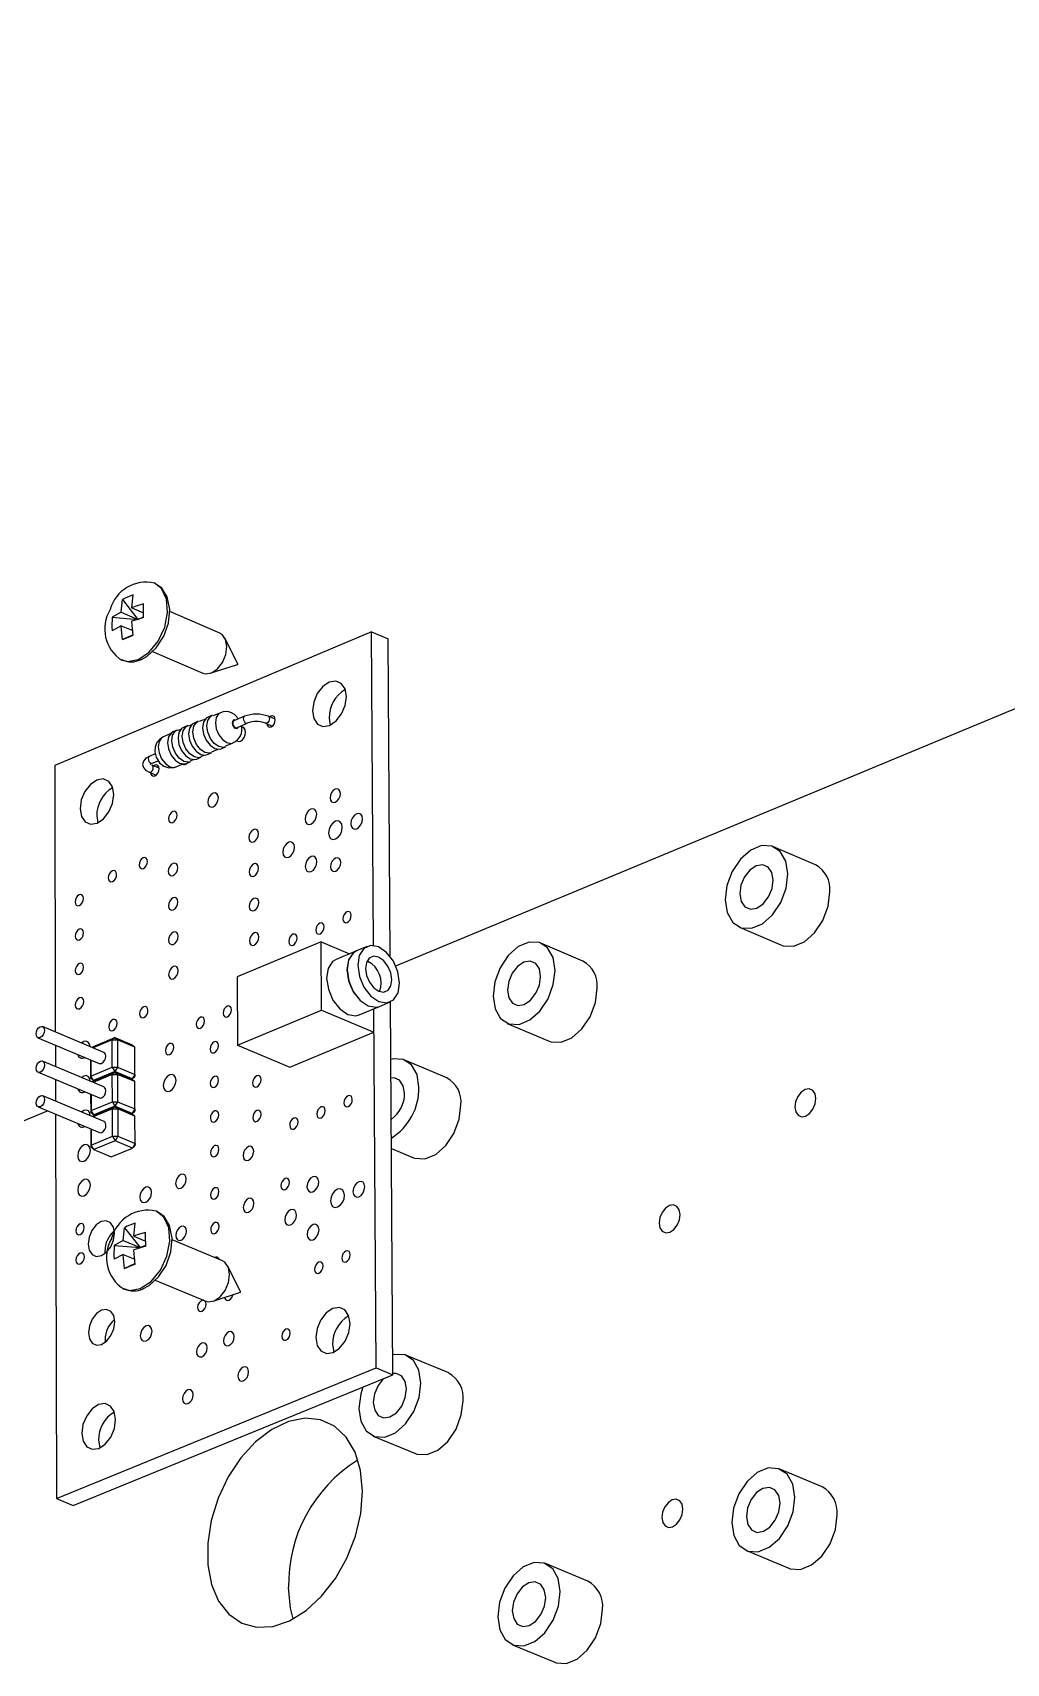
# Model space of a CAD drawing. Extents: x 0 to 155, y 0 to 209.
# Drawn here: x 103.41 to 114.9, y 94.28 to 113.54 of the extents above; entities that cross this region are included whole.
import ezdxf

# ---------------------------------------------------------------- set-up
doc = ezdxf.new("R2010")
doc.units = 0
doc.layers.get('0').update_dxf_attribs({"linetype": 'CONTINUOUS'})

msp = doc.modelspace()

# ---------------------------------------------------------------- linework, layer by layer
at = {"color": 7, "linetype": 'CONTINUOUS'}
for p, q in [((107.694, 102.513), (134.187, 113.535)), ((104.578, 106.744), (104.592, 106.894)), ((104.452, 106.691), (104.467, 106.841)), ((104.467, 106.841), (104.649, 106.606)), ((104.578, 106.744), (104.715, 106.685)), ((105.617, 106.443), (105.024, 106.698)), ((104.452, 106.691), (104.345, 106.632)), ((104.345, 106.632), (104.649, 106.606)), ((104.453, 106.531), (104.345, 106.472)), ((104.452, 106.691), (104.649, 106.606)), ((104.453, 106.531), (104.588, 106.473)), ((104.649, 106.606), (104.716, 106.635)), ((107.407, 106.46), (103.667, 104.88)), ((104.593, 106.422), (104.468, 106.368)), ((105.827, 106.076), (105.678, 106.382)), ((107.43, 102.754), (107.407, 106.46)), ((107.407, 106.46), (107.604, 106.376)), ((107.628, 102.625), (107.604, 106.376)), ((104.821, 106.227), (105.417, 105.972)), ((105.503, 105.97), (105.826, 106.073)), ((105.826, 106.073), (105.826, 106.073)), ((105.237, 105.351), (105.187, 105.33)), ((105.281, 105.36), (105.246, 105.345)), ((105.361, 105.403), (105.312, 105.382)), ((105.446, 105.429), (105.371, 105.398)), ((105.527, 105.473), (105.477, 105.452)), ((105.624, 105.504), (105.536, 105.468)), ((105.906, 105.461), (105.781, 105.409)), ((105.815, 105.327), (105.94, 105.38)), ((106.154, 105.38), (106.236, 105.345)), ((106.27, 105.426), (106.189, 105.461)), ((106.906, 105.441), (106.919, 105.358)), ((105.031, 105.254), (104.95, 105.22)), ((105.112, 105.298), (105.062, 105.277)), ((105.156, 105.307), (105.122, 105.293)), ((104.854, 105.017), (104.784, 104.988)), ((105.343, 104.957), (105.393, 104.978)), ((105.396, 104.988), (105.43, 105.003)), ((105.468, 105.009), (105.518, 105.03)), ((105.521, 105.041), (105.595, 105.072)), ((105.633, 105.079), (105.683, 105.1)), ((105.686, 105.111), (105.773, 105.147)), ((103.667, 104.88), (103.674, 101.733)), ((104.782, 104.802), (104.864, 104.767)), ((104.898, 104.848), (104.816, 104.883)), ((104.818, 104.882), (104.816, 104.883)), ((104.818, 104.907), (104.889, 104.937)), ((105.1, 104.863), (105.181, 104.898)), ((105.219, 104.904), (105.268, 104.925)), ((105.271, 104.936), (105.305, 104.95)), ((104.163, 104.286), (104.175, 104.204)), ((112.649, 103.708), (112.153, 103.921)), ((111.751, 102.972), (112.247, 102.76)), ((106.813, 102.797), (105.82, 102.383)), ((106.818, 101.991), (106.813, 102.797)), ((106.813, 102.797), (107.146, 102.656)), ((107.229, 102.691), (106.989, 102.591)), ((107.356, 102.744), (107.23, 102.691)), ((109.903, 102.57), (109.407, 102.782)), ((105.82, 102.383), (105.823, 101.578)), ((107.501, 102.036), (107.627, 102.088)), ((107.659, 97.683), (107.631, 102.09)), ((105.823, 101.578), (106.818, 101.991)), ((106.818, 101.991), (107.436, 101.73)), ((107.26, 101.935), (107.5, 102.035)), ((107.461, 97.766), (107.435, 102.008)), ((107.436, 101.73), (107.435, 102.008)), ((104.247, 101.492), (103.523, 101.796)), ((106.442, 101.317), (107.436, 101.73)), ((109.009, 101.835), (109.505, 101.625)), ((103.469, 101.666), (104.193, 101.362)), ((103.675, 101.579), (103.675, 101.325)), ((104.11, 101.549), (104.125, 101.563)), ((104.345, 101.64), (104.119, 101.546)), ((104.125, 101.563), (104.376, 101.667)), ((104.376, 101.667), (104.345, 101.64)), ((104.346, 101.318), (104.345, 101.64)), ((104.345, 101.64), (104.407, 101.64)), ((104.376, 101.667), (104.407, 101.64)), ((104.376, 101.667), (104.58, 101.581)), ((104.407, 101.64), (104.408, 101.318)), ((104.611, 101.554), (104.407, 101.64)), ((104.58, 101.581), (104.611, 101.554)), ((104.612, 101.232), (104.611, 101.554)), ((105.823, 101.578), (106.442, 101.317)), ((104.248, 101.084), (103.524, 101.388)), ((104.095, 101.187), (104.094, 101.403)), ((104.095, 101.403), (104.095, 101.213)), ((104.095, 101.213), (104.346, 101.318)), ((104.346, 101.318), (104.377, 101.265)), ((104.346, 101.318), (104.408, 101.318)), ((104.408, 101.318), (104.377, 101.265)), ((104.408, 101.318), (104.612, 101.232)), ((108.296, 101.193), (107.799, 101.402)), ((103.47, 101.258), (104.194, 100.954)), ((103.675, 101.172), (103.676, 100.917)), ((104.126, 101.16), (104.095, 101.213)), ((104.095, 101.187), (104.095, 101.213)), ((104.126, 101.16), (104.095, 101.187)), ((104.111, 101.142), (104.126, 101.155)), ((104.346, 101.233), (104.12, 101.138)), ((104.377, 101.265), (104.126, 101.16)), ((104.126, 101.155), (104.377, 101.26)), ((104.126, 101.16), (104.132, 101.158)), ((104.377, 101.26), (104.346, 101.233)), ((104.347, 100.91), (104.346, 101.233)), ((104.346, 101.233), (104.408, 101.233)), ((104.581, 101.179), (104.377, 101.265)), ((104.377, 101.26), (104.408, 101.233)), ((104.377, 101.26), (104.581, 101.174)), ((104.408, 101.233), (104.409, 100.91)), ((104.612, 101.147), (104.408, 101.233)), ((104.575, 101.176), (104.581, 101.179)), ((104.612, 101.232), (104.581, 101.179)), ((104.581, 101.179), (104.612, 101.206)), ((104.581, 101.174), (104.612, 101.147)), ((104.612, 101.232), (104.612, 101.206)), ((104.613, 100.824), (104.612, 101.147)), ((104.249, 100.676), (103.525, 100.98)), ((104.096, 100.78), (104.095, 100.995)), ((104.096, 100.995), (104.096, 100.806)), ((103.252, 100.665), (103.583, 100.803)), ((103.471, 100.85), (104.195, 100.546)), ((103.676, 100.763), (103.687, 96.224)), ((104.096, 100.806), (104.347, 100.91)), ((104.127, 100.753), (104.096, 100.806)), ((104.096, 100.78), (104.096, 100.806)), ((104.127, 100.753), (104.096, 100.78)), ((104.112, 100.734), (104.127, 100.748)), ((104.347, 100.825), (104.12, 100.731)), ((104.378, 100.857), (104.127, 100.753)), ((104.127, 100.748), (104.378, 100.852)), ((104.127, 100.753), (104.133, 100.75)), ((104.347, 100.91), (104.378, 100.857)), ((104.347, 100.91), (104.409, 100.91)), ((104.378, 100.852), (104.347, 100.825)), ((104.348, 100.502), (104.347, 100.825)), ((104.347, 100.825), (104.41, 100.825)), ((104.409, 100.91), (104.378, 100.857)), ((104.582, 100.771), (104.378, 100.857)), ((104.378, 100.852), (104.41, 100.825)), ((104.378, 100.852), (104.582, 100.766)), ((104.409, 100.91), (104.613, 100.824)), ((104.41, 100.825), (104.411, 100.502)), ((104.614, 100.739), (104.41, 100.825)), ((104.576, 100.769), (104.582, 100.771)), ((104.613, 100.824), (104.582, 100.771)), ((104.582, 100.771), (104.613, 100.798)), ((104.582, 100.766), (104.614, 100.739)), ((104.613, 100.824), (104.613, 100.798)), ((104.615, 100.416), (104.614, 100.739)), ((104.097, 100.372), (104.097, 100.588)), ((104.097, 100.587), (104.097, 100.398)), ((104.097, 100.398), (104.348, 100.502)), ((104.128, 100.345), (104.097, 100.398)), ((104.097, 100.372), (104.097, 100.398)), ((104.128, 100.345), (104.097, 100.372)), ((104.379, 100.449), (104.128, 100.345)), ((104.128, 100.345), (104.333, 100.259)), ((104.333, 100.259), (104.584, 100.363)), ((104.348, 100.502), (104.379, 100.449)), ((104.348, 100.502), (104.411, 100.502)), ((104.411, 100.502), (104.379, 100.449)), ((104.584, 100.363), (104.379, 100.449)), ((104.411, 100.502), (104.615, 100.416)), ((104.615, 100.416), (104.584, 100.363)), ((104.584, 100.363), (104.614, 100.39)), ((104.615, 100.416), (104.614, 100.39)), ((107.642, 100.356), (107.901, 100.247)), ((104.475, 99.269), (104.49, 99.422)), ((104.49, 99.422), (104.674, 99.186)), ((104.602, 99.321), (104.616, 99.474)), ((104.475, 99.269), (104.367, 99.212)), ((104.367, 99.212), (104.674, 99.186)), ((104.475, 99.269), (104.674, 99.186)), ((104.602, 99.321), (104.74, 99.263)), ((104.674, 99.186), (104.741, 99.214)), ((105.646, 99.032), (105.052, 99.28)), ((104.259, 99.146), (104.26, 99.121)), ((104.476, 99.107), (104.368, 99.049)), ((104.476, 99.107), (104.611, 99.05)), ((104.617, 98.998), (104.491, 98.941)), ((104.852, 98.803), (105.45, 98.554)), ((105.86, 98.664), (105.71, 98.969)), ((105.538, 98.554), (105.859, 98.662)), ((105.859, 98.662), (105.859, 98.662)), ((104.262, 98.099), (104.264, 98.074)), ((106.947, 98.043), (106.962, 97.953)), ((108.318, 97.706), (107.82, 97.913)), ((103.687, 96.224), (107.461, 97.766)), ((103.885, 96.142), (107.659, 97.683)), ((107.461, 97.766), (107.659, 97.683)), ((104.184, 96.911), (104.198, 96.823)), ((107.428, 96.961), (107.927, 96.754)), ((112.728, 96.361), (112.229, 96.57)), ((103.687, 96.224), (103.885, 96.142)), ((111.834, 95.609), (112.334, 95.401)), ((109.961, 95.248), (109.462, 95.455)), ((109.071, 94.496), (109.571, 94.289))]:
    msp.add_line(p, q, dxfattribs=at)
for points in [[(104.592, 106.894), (104.5, 106.858), (104.467, 106.841)], [(104.651, 106.131), (104.778, 106.215), (104.888, 106.348), (104.965, 106.513), (105, 106.686), (104.987, 106.846), (104.929, 106.969), (104.839, 107.037)], [(104.685, 106.129), (104.755, 106.167), (104.866, 106.269), (104.955, 106.406), (105.011, 106.563), (105.026, 106.724), (104.996, 106.871), (104.93, 106.975), (104.855, 107.025)], [(104.715, 106.79), (104.616, 106.759), (104.578, 106.744)], [(104.716, 106.629), (104.715, 106.746), (104.715, 106.79)], [(104.345, 106.632), (104.342, 106.517), (104.345, 106.472)], [(104.468, 106.368), (104.455, 106.483), (104.453, 106.531)], [(104.716, 106.629), (104.617, 106.598), (104.578, 106.584)], [(104.594, 106.421), (104.58, 106.536), (104.578, 106.584)], [(104.468, 106.368), (104.557, 106.405), (104.594, 106.421)], [(105.518, 105.976), (105.587, 106.023), (105.646, 106.098), (105.685, 106.19), (105.699, 106.284), (105.684, 106.367), (105.645, 106.426), (105.617, 106.443)], [(104.45, 106.127), (104.525, 106.107), (104.651, 106.131)], [(105.417, 105.972), (105.448, 105.964), (105.518, 105.976)], [(106.709, 105.526), (106.725, 105.434), (106.769, 105.37), (106.834, 105.342), (106.911, 105.354), (106.988, 105.406), (107.052, 105.489), (107.095, 105.59), (107.11, 105.695), (107.094, 105.786), (107.05, 105.85), (106.985, 105.878), (106.908, 105.865), (106.831, 105.814), (106.767, 105.731), (106.724, 105.63), (106.709, 105.526)], [(105.393, 104.978), (105.37, 104.972), (105.316, 104.981), (105.261, 105.018), (105.215, 105.077), (105.184, 105.15), (105.173, 105.225), (105.184, 105.29), (105.214, 105.337), (105.237, 105.351)], [(105.312, 105.382), (105.289, 105.368), (105.259, 105.322), (105.248, 105.256), (105.259, 105.181), (105.29, 105.109), (105.336, 105.049), (105.391, 105.012)], [(105.518, 105.03), (105.495, 105.024), (105.44, 105.033), (105.386, 105.07), (105.34, 105.13), (105.309, 105.202), (105.298, 105.277), (105.309, 105.343), (105.339, 105.389), (105.361, 105.403)], [(105.477, 105.452), (105.454, 105.438), (105.424, 105.392), (105.413, 105.326), (105.424, 105.251), (105.455, 105.178), (105.501, 105.119), (105.556, 105.082)], [(105.683, 105.1), (105.66, 105.094), (105.606, 105.103), (105.551, 105.14), (105.505, 105.2), (105.474, 105.272), (105.463, 105.347), (105.474, 105.413), (105.504, 105.459), (105.527, 105.473)], [(105.837, 105.432), (105.79, 105.483), (105.753, 105.503)], [(105.781, 105.409), (105.777, 105.406), (105.77, 105.396), (105.768, 105.381), (105.77, 105.365), (105.777, 105.349), (105.787, 105.336), (105.799, 105.328), (105.81, 105.326), (105.815, 105.327)], [(106.171, 105.373), (106.175, 105.356), (106.186, 105.34), (106.202, 105.333), (106.221, 105.336), (106.24, 105.349), (106.256, 105.37), (106.267, 105.395), (106.271, 105.421), (106.267, 105.443), (106.256, 105.46), (106.24, 105.467), (106.22, 105.463), (106.206, 105.454)], [(104.95, 105.218), (104.907, 105.193), (104.871, 105.15), (104.852, 105.099), (104.848, 105.042), (104.863, 104.978), (104.903, 104.913), (104.955, 104.872), (105.013, 104.852), (105.072, 104.855), (105.098, 104.866)], [(105.062, 105.277), (105.04, 105.263), (105.009, 105.217), (104.999, 105.151), (105.01, 105.076), (105.041, 105.004), (105.087, 104.944), (105.141, 104.907)], [(105.268, 104.925), (105.245, 104.919), (105.191, 104.928), (105.137, 104.965), (105.091, 105.025), (105.06, 105.097), (105.049, 105.172), (105.059, 105.238), (105.09, 105.284), (105.112, 105.298)], [(105.187, 105.33), (105.164, 105.316), (105.134, 105.269), (105.123, 105.204), (105.134, 105.129), (105.165, 105.056), (105.212, 104.997), (105.266, 104.96)], [(105.824, 105.166), (105.835, 105.163), (105.859, 105.167), (105.883, 105.183), (105.903, 105.209), (105.916, 105.241), (105.921, 105.273), (105.916, 105.302), (105.902, 105.322), (105.882, 105.331), (105.873, 105.331)], [(104.784, 104.988), (104.744, 104.965), (104.714, 104.931), (104.705, 104.893), (104.716, 104.855), (104.74, 104.827), (104.782, 104.802)], [(105.391, 105.012), (105.445, 105.003), (105.468, 105.009)], [(105.556, 105.082), (105.61, 105.073), (105.633, 105.079)], [(104.792, 104.892), (104.792, 104.891), (104.803, 104.9), (104.818, 104.907)], [(104.799, 104.795), (104.803, 104.777), (104.814, 104.761), (104.83, 104.754), (104.849, 104.758), (104.868, 104.77), (104.884, 104.791), (104.894, 104.816), (104.898, 104.842), (104.894, 104.865), (104.883, 104.881), (104.867, 104.888), (104.848, 104.885), (104.833, 104.875)], [(105.141, 104.907), (105.195, 104.898), (105.219, 104.904)], [(105.266, 104.96), (105.32, 104.951), (105.343, 104.957)], [(103.966, 104.369), (103.982, 104.278), (104.025, 104.214), (104.09, 104.186), (104.166, 104.198), (104.242, 104.25), (104.306, 104.332), (104.349, 104.433), (104.364, 104.537), (104.348, 104.628), (104.305, 104.693), (104.24, 104.721), (104.164, 104.708), (104.088, 104.656), (104.024, 104.574), (103.981, 104.473), (103.966, 104.369)], [(106.918, 104.498), (106.923, 104.471), (106.936, 104.451), (106.956, 104.442), (106.979, 104.446), (107.002, 104.462), (107.022, 104.487), (107.035, 104.518), (107.039, 104.549), (107.034, 104.577), (107.021, 104.596), (107.001, 104.605), (106.978, 104.601), (106.955, 104.585), (106.935, 104.56), (106.922, 104.53), (106.918, 104.498)], [(105.474, 104.446), (105.479, 104.417), (105.493, 104.397), (105.513, 104.388), (105.537, 104.392), (105.561, 104.408), (105.581, 104.434), (105.594, 104.466), (105.599, 104.498), (105.594, 104.527), (105.58, 104.547), (105.56, 104.556), (105.536, 104.552), (105.512, 104.536), (105.492, 104.51), (105.479, 104.478), (105.474, 104.446)], [(105.011, 104.251), (105.015, 104.228), (105.026, 104.212), (105.042, 104.205), (105.062, 104.208), (105.081, 104.221), (105.097, 104.242), (105.107, 104.267), (105.111, 104.293), (105.107, 104.316), (105.096, 104.332), (105.08, 104.339), (105.061, 104.336), (105.042, 104.323), (105.026, 104.302), (105.015, 104.277), (105.011, 104.251)], [(106.622, 104.247), (106.627, 104.216), (106.642, 104.193), (106.665, 104.184), (106.691, 104.188), (106.718, 104.206), (106.74, 104.234), (106.755, 104.269), (106.76, 104.305), (106.755, 104.337), (106.739, 104.359), (106.717, 104.369), (106.69, 104.364), (106.664, 104.347), (106.642, 104.318), (106.627, 104.283), (106.622, 104.247)], [(106.899, 104.083), (106.906, 104.045), (106.924, 104.019), (106.95, 104.007), (106.981, 104.013), (107.013, 104.034), (107.039, 104.067), (107.056, 104.109), (107.062, 104.151), (107.056, 104.188), (107.038, 104.215), (107.012, 104.226), (106.98, 104.221), (106.949, 104.2), (106.923, 104.166), (106.905, 104.125), (106.899, 104.083)], [(107.163, 104.193), (107.168, 104.162), (107.184, 104.139), (107.206, 104.129), (107.233, 104.134), (107.259, 104.152), (107.282, 104.18), (107.296, 104.215), (107.301, 104.251), (107.296, 104.283), (107.281, 104.305), (107.258, 104.315), (107.232, 104.31), (107.205, 104.293), (107.183, 104.264), (107.168, 104.229), (107.163, 104.193)], [(105.96, 104.028), (105.964, 104.002), (105.976, 103.984), (105.995, 103.976), (106.016, 103.98), (106.038, 103.994), (106.056, 104.017), (106.068, 104.046), (106.072, 104.075), (106.068, 104.101), (106.055, 104.119), (106.037, 104.127), (106.016, 104.123), (105.994, 104.109), (105.976, 104.086), (105.964, 104.057), (105.96, 104.028)], [(106.36, 103.857), (106.365, 103.825), (106.381, 103.803), (106.403, 103.793), (106.43, 103.797), (106.456, 103.815), (106.478, 103.844), (106.493, 103.879), (106.498, 103.915), (106.493, 103.946), (106.478, 103.968), (106.455, 103.978), (106.429, 103.974), (106.402, 103.956), (106.38, 103.928), (106.365, 103.893), (106.36, 103.857)], [(106.625, 103.687), (106.63, 103.655), (106.645, 103.633), (106.668, 103.623), (106.694, 103.627), (106.721, 103.645), (106.743, 103.674), (106.758, 103.709), (106.763, 103.745), (106.758, 103.776), (106.742, 103.799), (106.72, 103.808), (106.693, 103.804), (106.667, 103.786), (106.645, 103.758), (106.63, 103.723), (106.625, 103.687)], [(112.322, 103.6), (112.297, 103.751), (112.232, 103.865), (112.132, 103.929), (112.011, 103.934), (111.883, 103.881), (111.763, 103.775), (111.666, 103.63), (111.603, 103.463), (111.582, 103.293), (111.606, 103.143), (111.672, 103.028), (111.771, 102.964), (111.892, 102.959), (112.021, 103.012), (112.141, 103.118), (112.238, 103.263), (112.301, 103.431), (112.322, 103.6)], [(104.299, 103.552), (104.303, 103.53), (104.314, 103.513), (104.33, 103.506), (104.349, 103.51), (104.368, 103.522), (104.384, 103.543), (104.395, 103.568), (104.398, 103.594), (104.394, 103.617), (104.384, 103.633), (104.367, 103.64), (104.348, 103.637), (104.329, 103.624), (104.313, 103.603), (104.303, 103.578), (104.299, 103.552)], [(104.663, 103.705), (104.667, 103.682), (104.678, 103.666), (104.694, 103.659), (104.713, 103.662), (104.732, 103.675), (104.748, 103.696), (104.759, 103.721), (104.762, 103.747), (104.758, 103.77), (104.748, 103.786), (104.731, 103.793), (104.712, 103.79), (104.693, 103.777), (104.677, 103.756), (104.667, 103.731), (104.663, 103.705)], [(105.008, 103.629), (105.012, 103.603), (105.025, 103.585), (105.043, 103.577), (105.064, 103.58), (105.086, 103.595), (105.104, 103.618), (105.116, 103.646), (105.12, 103.676), (105.116, 103.701), (105.104, 103.72), (105.085, 103.728), (105.064, 103.724), (105.042, 103.71), (105.024, 103.686), (105.012, 103.658), (105.008, 103.629)], [(105.962, 103.622), (105.966, 103.596), (105.978, 103.578), (105.997, 103.57), (106.018, 103.573), (106.04, 103.588), (106.058, 103.611), (106.07, 103.639), (106.074, 103.669), (106.07, 103.695), (106.057, 103.713), (106.039, 103.721), (106.017, 103.717), (105.996, 103.703), (105.978, 103.679), (105.966, 103.651), (105.962, 103.622)], [(106.923, 103.684), (106.927, 103.657), (106.941, 103.637), (106.96, 103.629), (106.984, 103.632), (107.007, 103.648), (107.026, 103.673), (107.039, 103.704), (107.044, 103.735), (107.039, 103.763), (107.026, 103.782), (107.006, 103.791), (106.983, 103.787), (106.96, 103.771), (106.94, 103.746), (106.927, 103.716), (106.923, 103.684)], [(112.149, 103.529), (112.133, 103.618), (112.089, 103.681), (112.025, 103.709), (111.949, 103.697), (111.874, 103.646), (111.81, 103.566), (111.768, 103.467), (111.754, 103.365), (111.77, 103.275), (111.814, 103.212), (111.879, 103.184), (111.954, 103.197), (112.03, 103.247), (112.093, 103.328), (112.135, 103.427), (112.149, 103.529)], [(103.907, 103.268), (103.911, 103.245), (103.921, 103.229), (103.938, 103.222), (103.957, 103.225), (103.976, 103.238), (103.992, 103.259), (104.002, 103.284), (104.006, 103.31), (104.002, 103.332), (103.991, 103.348), (103.975, 103.356), (103.956, 103.352), (103.937, 103.34), (103.921, 103.319), (103.911, 103.294), (103.907, 103.268)], [(105.01, 103.223), (105.014, 103.197), (105.026, 103.179), (105.044, 103.171), (105.066, 103.174), (105.087, 103.189), (105.105, 103.212), (105.118, 103.24), (105.122, 103.27), (105.117, 103.296), (105.105, 103.314), (105.087, 103.322), (105.065, 103.318), (105.044, 103.304), (105.026, 103.28), (105.014, 103.252), (105.01, 103.223)], [(105.963, 103.215), (105.968, 103.189), (105.98, 103.171), (105.998, 103.163), (106.02, 103.166), (106.042, 103.181), (106.06, 103.204), (106.072, 103.233), (106.076, 103.262), (106.072, 103.288), (106.059, 103.306), (106.041, 103.314), (106.019, 103.311), (105.998, 103.296), (105.98, 103.273), (105.968, 103.244), (105.963, 103.215)], [(112.247, 102.76), (112.268, 102.752), (112.389, 102.746), (112.517, 102.799), (112.637, 102.905), (112.735, 103.05), (112.797, 103.218), (112.818, 103.387)], [(107.067, 103.068), (107.071, 103.045), (107.082, 103.029), (107.099, 103.022), (107.118, 103.025), (107.137, 103.038), (107.153, 103.058), (107.164, 103.084), (107.168, 103.11), (107.164, 103.133), (107.153, 103.149), (107.136, 103.156), (107.117, 103.153), (107.098, 103.14), (107.082, 103.119), (107.071, 103.094), (107.067, 103.068)], [(103.908, 102.863), (103.912, 102.84), (103.923, 102.824), (103.939, 102.817), (103.958, 102.82), (103.977, 102.833), (103.993, 102.853), (104.003, 102.878), (104.007, 102.904), (104.003, 102.927), (103.992, 102.943), (103.976, 102.95), (103.957, 102.947), (103.938, 102.934), (103.922, 102.914), (103.912, 102.889), (103.908, 102.863)], [(105.011, 102.817), (105.015, 102.791), (105.028, 102.773), (105.046, 102.765), (105.067, 102.768), (105.089, 102.783), (105.107, 102.806), (105.119, 102.834), (105.123, 102.864), (105.119, 102.889), (105.107, 102.907), (105.088, 102.915), (105.067, 102.912), (105.045, 102.897), (105.027, 102.874), (105.015, 102.846), (105.011, 102.817)], [(105.965, 102.808), (105.97, 102.782), (105.982, 102.764), (106, 102.756), (106.022, 102.759), (106.043, 102.774), (106.062, 102.797), (106.074, 102.826), (106.078, 102.855), (106.074, 102.881), (106.061, 102.899), (106.043, 102.907), (106.021, 102.904), (106, 102.889), (105.982, 102.866), (105.969, 102.837), (105.965, 102.808)], [(106.43, 102.802), (106.433, 102.779), (106.444, 102.763), (106.461, 102.755), (106.48, 102.759), (106.499, 102.771), (106.515, 102.792), (106.526, 102.817), (106.53, 102.843), (106.526, 102.866), (106.515, 102.883), (106.498, 102.89), (106.479, 102.887), (106.46, 102.874), (106.444, 102.853), (106.433, 102.828), (106.43, 102.802)], [(106.748, 102.935), (106.752, 102.912), (106.763, 102.896), (106.78, 102.889), (106.799, 102.892), (106.818, 102.905), (106.834, 102.925), (106.845, 102.95), (106.848, 102.977), (106.845, 102.999), (106.834, 103.016), (106.817, 103.023), (106.798, 103.02), (106.779, 103.007), (106.763, 102.986), (106.752, 102.961), (106.748, 102.935)], [(107.229, 102.691), (107.188, 102.665), (107.135, 102.583), (107.117, 102.468), (107.136, 102.336), (107.191, 102.209), (107.271, 102.105), (107.366, 102.041), (107.461, 102.025), (107.5, 102.035)], [(107.23, 102.691), (107.189, 102.665), (107.136, 102.584), (107.118, 102.468), (107.138, 102.337), (107.192, 102.21), (107.273, 102.106), (107.367, 102.041), (107.462, 102.025), (107.501, 102.036)], [(107.49, 102.738), (107.395, 102.754), (107.315, 102.718), (107.262, 102.636), (107.244, 102.521), (107.264, 102.389), (107.318, 102.262), (107.399, 102.158), (107.494, 102.093), (107.588, 102.078), (107.668, 102.114), (107.721, 102.196), (107.739, 102.311), (107.719, 102.442), (107.665, 102.569), (107.584, 102.673), (107.49, 102.738)], [(109.574, 102.461), (109.551, 102.611), (109.486, 102.725), (109.388, 102.789), (109.268, 102.795), (109.14, 102.742), (109.021, 102.637), (108.925, 102.492), (108.862, 102.326), (108.842, 102.157), (108.865, 102.006), (108.929, 101.892), (109.028, 101.828), (109.148, 101.822), (109.275, 101.875), (109.394, 101.98), (109.491, 102.125), (109.553, 102.292), (109.574, 102.461)], [(103.909, 102.457), (103.913, 102.434), (103.924, 102.418), (103.94, 102.411), (103.959, 102.414), (103.978, 102.427), (103.994, 102.447), (104.004, 102.473), (104.008, 102.499), (104.004, 102.521), (103.993, 102.538), (103.977, 102.545), (103.958, 102.542), (103.939, 102.529), (103.923, 102.508), (103.913, 102.483), (103.909, 102.457)], [(105.012, 102.41), (105.017, 102.384), (105.029, 102.366), (105.047, 102.358), (105.069, 102.361), (105.09, 102.376), (105.109, 102.399), (105.121, 102.428), (105.125, 102.457), (105.12, 102.483), (105.108, 102.501), (105.09, 102.509), (105.068, 102.505), (105.047, 102.491), (105.029, 102.468), (105.017, 102.439), (105.012, 102.41)], [(106.989, 102.591), (106.948, 102.565), (106.895, 102.483), (106.877, 102.368), (106.897, 102.237), (106.951, 102.109), (107.032, 102.006), (107.127, 101.941)], [(107.49, 102.617), (107.431, 102.627), (107.381, 102.605), (107.348, 102.554), (107.337, 102.481), (107.349, 102.399), (107.383, 102.32), (107.434, 102.255), (107.493, 102.214), (107.552, 102.205), (107.602, 102.227), (107.635, 102.278), (107.646, 102.35), (107.634, 102.432), (107.6, 102.512), (107.55, 102.577), (107.49, 102.617)], [(109.403, 102.39), (109.388, 102.479), (109.345, 102.542), (109.281, 102.57), (109.206, 102.558), (109.131, 102.508), (109.068, 102.428), (109.026, 102.329), (109.012, 102.228), (109.028, 102.138), (109.071, 102.075), (109.135, 102.047), (109.21, 102.059), (109.284, 102.109), (109.347, 102.19), (109.389, 102.288), (109.403, 102.39)], [(103.91, 102.051), (103.914, 102.028), (103.925, 102.012), (103.941, 102.005), (103.96, 102.008), (103.979, 102.021), (103.995, 102.041), (104.005, 102.067), (104.009, 102.093), (104.005, 102.115), (103.995, 102.132), (103.978, 102.139), (103.959, 102.136), (103.94, 102.123), (103.924, 102.102), (103.914, 102.077), (103.91, 102.051)], [(109.505, 101.625), (109.524, 101.618), (109.644, 101.612), (109.771, 101.664), (109.891, 101.769), (109.987, 101.914), (110.05, 102.081), (110.07, 102.249)], [(104.304, 101.794), (104.308, 101.771), (104.319, 101.755), (104.335, 101.748), (104.354, 101.751), (104.373, 101.764), (104.389, 101.784), (104.4, 101.81), (104.404, 101.836), (104.4, 101.859), (104.389, 101.875), (104.373, 101.882), (104.354, 101.879), (104.335, 101.866), (104.319, 101.845), (104.308, 101.82), (104.304, 101.794)], [(104.669, 101.946), (104.673, 101.923), (104.683, 101.907), (104.7, 101.9), (104.719, 101.903), (104.738, 101.916), (104.754, 101.937), (104.765, 101.962), (104.768, 101.988), (104.764, 102.011), (104.753, 102.027), (104.737, 102.034), (104.718, 102.031), (104.699, 102.018), (104.683, 101.998), (104.672, 101.972), (104.669, 101.946)], [(105.337, 101.822), (105.341, 101.799), (105.352, 101.783), (105.368, 101.776), (105.387, 101.779), (105.406, 101.792), (105.422, 101.812), (105.433, 101.837), (105.437, 101.864), (105.433, 101.886), (105.422, 101.903), (105.406, 101.91), (105.387, 101.907), (105.368, 101.894), (105.352, 101.873), (105.341, 101.848), (105.337, 101.822)], [(105.655, 101.954), (105.659, 101.931), (105.67, 101.915), (105.686, 101.908), (105.705, 101.911), (105.724, 101.924), (105.74, 101.945), (105.751, 101.97), (105.755, 101.996), (105.751, 102.019), (105.74, 102.035), (105.724, 102.042), (105.705, 102.039), (105.686, 102.026), (105.669, 102.006), (105.659, 101.98), (105.655, 101.954)], [(107.127, 101.941), (107.221, 101.925), (107.26, 101.935)], [(103.496, 101.667), (103.477, 101.664), (103.461, 101.671), (103.45, 101.687), (103.446, 101.71), (103.45, 101.736), (103.461, 101.762), (103.477, 101.782), (103.496, 101.795), (103.515, 101.798), (103.531, 101.791), (103.542, 101.775), (103.546, 101.752), (103.542, 101.726), (103.531, 101.7), (103.515, 101.68), (103.496, 101.667)], [(104.084, 101.56), (104.079, 101.59), (104.062, 101.614), (104.038, 101.625), (104.009, 101.62), (103.983, 101.603)], [(104.973, 101.511), (104.977, 101.488), (104.988, 101.472), (105.004, 101.465), (105.023, 101.468), (105.042, 101.481), (105.058, 101.501), (105.069, 101.527), (105.073, 101.553), (105.069, 101.576), (105.058, 101.592), (105.042, 101.599), (105.022, 101.596), (105.003, 101.583), (104.987, 101.562), (104.977, 101.537), (104.973, 101.511)], [(105.5, 101.531), (105.504, 101.508), (105.515, 101.492), (105.531, 101.485), (105.551, 101.488), (105.57, 101.501), (105.586, 101.522), (105.596, 101.547), (105.6, 101.573), (105.596, 101.596), (105.585, 101.612), (105.569, 101.619), (105.55, 101.616), (105.531, 101.603), (105.515, 101.583), (105.504, 101.557), (105.5, 101.531)], [(103.497, 101.259), (103.478, 101.256), (103.462, 101.263), (103.451, 101.279), (103.447, 101.302), (103.451, 101.329), (103.461, 101.354), (103.478, 101.375), (103.497, 101.387), (103.516, 101.391), (103.532, 101.383), (103.543, 101.367), (103.547, 101.344), (103.543, 101.318), (103.532, 101.292), (103.516, 101.272), (103.497, 101.259)], [(104.193, 101.362), (104.201, 101.359), (104.22, 101.362)], [(104.22, 101.362), (104.239, 101.375), (104.255, 101.396), (104.266, 101.421), (104.27, 101.447), (104.266, 101.47), (104.255, 101.487), (104.247, 101.492)], [(107.967, 101.081), (107.944, 101.231), (107.879, 101.345), (107.782, 101.409), (107.662, 101.415), (107.636, 101.409)], [(104.085, 101.153), (104.08, 101.183), (104.063, 101.207), (104.039, 101.218), (104.011, 101.213), (103.983, 101.195)], [(104.949, 101.1), (104.955, 101.065), (104.971, 101.041), (104.996, 101.03), (105.025, 101.035), (105.053, 101.054), (105.077, 101.085), (105.094, 101.123), (105.099, 101.162), (105.093, 101.196), (105.077, 101.221), (105.053, 101.232), (105.024, 101.227), (104.995, 101.208), (104.971, 101.177), (104.955, 101.139), (104.949, 101.1)], [(105.502, 101.123), (105.506, 101.1), (105.517, 101.084), (105.533, 101.077), (105.552, 101.08), (105.571, 101.093), (105.587, 101.113), (105.598, 101.139), (105.602, 101.165), (105.598, 101.188), (105.587, 101.204), (105.571, 101.211), (105.552, 101.208), (105.533, 101.195), (105.516, 101.175), (105.506, 101.149), (105.502, 101.123)], [(106.002, 101.13), (106.006, 101.107), (106.017, 101.091), (106.034, 101.083), (106.053, 101.086), (106.072, 101.099), (106.088, 101.12), (106.099, 101.145), (106.103, 101.171), (106.099, 101.194), (106.088, 101.211), (106.071, 101.218), (106.052, 101.215), (106.033, 101.202), (106.017, 101.181), (106.006, 101.156), (106.002, 101.13)], [(107.797, 101.01), (107.781, 101.099), (107.738, 101.163), (107.675, 101.191), (107.637, 101.189)], [(103.498, 100.851), (103.479, 100.848), (103.462, 100.855), (103.452, 100.871), (103.448, 100.894), (103.451, 100.92), (103.462, 100.946), (103.478, 100.966), (103.498, 100.979), (103.517, 100.982), (103.533, 100.975), (103.544, 100.959), (103.548, 100.936), (103.544, 100.91), (103.533, 100.884), (103.517, 100.864), (103.498, 100.851)], [(104.194, 100.954), (104.202, 100.952), (104.221, 100.955)], [(104.221, 100.955), (104.24, 100.968), (104.257, 100.988), (104.267, 101.014), (104.271, 101.04), (104.267, 101.063), (104.256, 101.079), (104.248, 101.084)], [(107.08, 100.895), (107.084, 100.872), (107.095, 100.856), (107.111, 100.849), (107.131, 100.852), (107.15, 100.865), (107.166, 100.885), (107.177, 100.911), (107.18, 100.937), (107.176, 100.96), (107.165, 100.976), (107.149, 100.983), (107.13, 100.98), (107.111, 100.967), (107.094, 100.947), (107.084, 100.921), (107.08, 100.895)], [(112.653, 100.947), (112.643, 101.004), (112.616, 101.044), (112.575, 101.061), (112.527, 101.054), (112.48, 101.022), (112.44, 100.972), (112.414, 100.909), (112.405, 100.845), (112.415, 100.789), (112.443, 100.749), (112.483, 100.731), (112.531, 100.739), (112.578, 100.77), (112.618, 100.821), (112.645, 100.883), (112.653, 100.947)], [(104.087, 100.745), (104.081, 100.776), (104.065, 100.8), (104.04, 100.811), (104.012, 100.806), (103.984, 100.788)], [(105.504, 100.715), (105.508, 100.692), (105.519, 100.676), (105.535, 100.669), (105.554, 100.672), (105.573, 100.684), (105.589, 100.705), (105.6, 100.73), (105.604, 100.756), (105.6, 100.779), (105.589, 100.796), (105.573, 100.803), (105.553, 100.8), (105.534, 100.787), (105.518, 100.766), (105.507, 100.741), (105.504, 100.715)], [(106.004, 100.721), (106.008, 100.698), (106.019, 100.682), (106.036, 100.674), (106.055, 100.678), (106.074, 100.69), (106.09, 100.711), (106.101, 100.736), (106.105, 100.762), (106.101, 100.785), (106.09, 100.802), (106.073, 100.809), (106.054, 100.806), (106.035, 100.793), (106.019, 100.772), (106.008, 100.747), (106.004, 100.721)], [(106.76, 100.763), (106.764, 100.74), (106.775, 100.723), (106.791, 100.716), (106.811, 100.719), (106.83, 100.732), (106.846, 100.753), (106.857, 100.778), (106.861, 100.804), (106.857, 100.827), (106.846, 100.844), (106.829, 100.851), (106.81, 100.848), (106.791, 100.835), (106.775, 100.814), (106.764, 100.789), (106.76, 100.763)], [(107.901, 100.247), (107.919, 100.241), (108.038, 100.235), (108.165, 100.287), (108.284, 100.391), (108.38, 100.536), (108.442, 100.702), (108.463, 100.871)], [(104.195, 100.546), (104.203, 100.544), (104.223, 100.547)], [(104.223, 100.547), (104.242, 100.56), (104.258, 100.581), (104.269, 100.606), (104.272, 100.632), (104.268, 100.655), (104.258, 100.671), (104.249, 100.676)], [(106.441, 100.631), (106.445, 100.608), (106.456, 100.591), (106.472, 100.584), (106.491, 100.587), (106.51, 100.6), (106.526, 100.621), (106.537, 100.646), (106.541, 100.672), (106.537, 100.695), (106.526, 100.711), (106.51, 100.719), (106.49, 100.716), (106.471, 100.703), (106.455, 100.682), (106.444, 100.657), (106.441, 100.631)], [(103.938, 100.272), (103.944, 100.237), (103.96, 100.213), (103.985, 100.202), (104.013, 100.206), (104.042, 100.226), (104.066, 100.257), (104.082, 100.294), (104.088, 100.334), (104.082, 100.368), (104.066, 100.393), (104.041, 100.403), (104.013, 100.399), (103.984, 100.38), (103.96, 100.349), (103.944, 100.311), (103.938, 100.272)], [(105.505, 100.306), (105.509, 100.283), (105.52, 100.267), (105.537, 100.26), (105.556, 100.263), (105.575, 100.276), (105.591, 100.296), (105.602, 100.322), (105.605, 100.348), (105.601, 100.371), (105.591, 100.387), (105.574, 100.394), (105.555, 100.391), (105.536, 100.378), (105.52, 100.358), (105.509, 100.332), (105.505, 100.306)], [(105.89, 100.273), (105.895, 100.244), (105.909, 100.223), (105.929, 100.214), (105.953, 100.218), (105.977, 100.234), (105.998, 100.26), (106.011, 100.292), (106.016, 100.325), (106.011, 100.354), (105.997, 100.374), (105.977, 100.383), (105.953, 100.379), (105.929, 100.363), (105.908, 100.337), (105.895, 100.306), (105.89, 100.273)], [(103.939, 99.864), (103.945, 99.829), (103.961, 99.805), (103.986, 99.794), (104.014, 99.798), (104.043, 99.818), (104.067, 99.849), (104.083, 99.887), (104.089, 99.926), (104.083, 99.96), (104.067, 99.985), (104.042, 99.996), (104.014, 99.991), (103.985, 99.972), (103.961, 99.941), (103.945, 99.903), (103.939, 99.864)], [(105.094, 99.944), (105.099, 99.915), (105.113, 99.894), (105.133, 99.885), (105.157, 99.889), (105.181, 99.905), (105.201, 99.931), (105.215, 99.963), (105.219, 99.995), (105.215, 100.024), (105.201, 100.045), (105.18, 100.054), (105.156, 100.05), (105.133, 100.034), (105.112, 100.008), (105.099, 99.976), (105.094, 99.944)], [(106.338, 99.917), (106.342, 99.894), (106.353, 99.878), (106.369, 99.87), (106.388, 99.873), (106.408, 99.886), (106.424, 99.907), (106.435, 99.932), (106.438, 99.958), (106.434, 99.981), (106.423, 99.998), (106.407, 100.005), (106.388, 100.002), (106.369, 99.989), (106.352, 99.969), (106.342, 99.943), (106.338, 99.917)], [(106.645, 99.906), (106.65, 99.875), (106.666, 99.852), (106.688, 99.842), (106.715, 99.846), (106.741, 99.864), (106.764, 99.892), (106.779, 99.927), (106.784, 99.964), (106.778, 99.996), (106.763, 100.018), (106.74, 100.028), (106.714, 100.024), (106.687, 100.006), (106.665, 99.978), (106.65, 99.943), (106.645, 99.906)], [(107.188, 99.847), (107.194, 99.815), (107.209, 99.793), (107.232, 99.782), (107.259, 99.787), (107.285, 99.804), (107.308, 99.833), (107.322, 99.868), (107.328, 99.904), (107.322, 99.936), (107.307, 99.959), (107.284, 99.969), (107.257, 99.965), (107.231, 99.947), (107.208, 99.919), (107.194, 99.883), (107.188, 99.847)], [(104.672, 99.782), (104.677, 99.75), (104.692, 99.728), (104.715, 99.718), (104.741, 99.722), (104.768, 99.74), (104.79, 99.768), (104.805, 99.803), (104.81, 99.839), (104.805, 99.871), (104.79, 99.893), (104.767, 99.903), (104.741, 99.899), (104.714, 99.882), (104.692, 99.853), (104.677, 99.818), (104.672, 99.782)], [(105.506, 99.807), (105.51, 99.783), (105.521, 99.767), (105.537, 99.76), (105.556, 99.763), (105.575, 99.776), (105.591, 99.796), (105.602, 99.822), (105.606, 99.848), (105.602, 99.871), (105.591, 99.887), (105.575, 99.894), (105.556, 99.891), (105.537, 99.879), (105.52, 99.858), (105.51, 99.833), (105.506, 99.807)], [(105.893, 99.659), (105.898, 99.63), (105.912, 99.609), (105.932, 99.6), (105.956, 99.604), (105.98, 99.62), (106.001, 99.646), (106.014, 99.678), (106.019, 99.711), (106.014, 99.739), (106, 99.76), (105.98, 99.769), (105.955, 99.765), (105.931, 99.749), (105.911, 99.723), (105.898, 99.691), (105.893, 99.659)], [(106.924, 99.738), (106.93, 99.7), (106.948, 99.674), (106.975, 99.662), (107.006, 99.667), (107.037, 99.688), (107.064, 99.721), (107.082, 99.763), (107.088, 99.806), (107.081, 99.843), (107.063, 99.87), (107.036, 99.882), (107.005, 99.877), (106.974, 99.856), (106.947, 99.822), (106.93, 99.781), (106.924, 99.738)], [(104.676, 98.702), (104.804, 98.785), (104.914, 98.919), (104.992, 99.085), (105.027, 99.261), (105.014, 99.422), (104.956, 99.548), (104.859, 99.621), (104.859, 99.621)], [(104.709, 98.701), (104.78, 98.738), (104.892, 98.84), (104.982, 98.977), (105.038, 99.136), (105.053, 99.298), (105.023, 99.448), (104.958, 99.554), (104.88, 99.608)], [(106.382, 99.515), (106.387, 99.483), (106.403, 99.46), (106.425, 99.45), (106.452, 99.454), (106.478, 99.472), (106.501, 99.501), (106.516, 99.536), (106.521, 99.572), (106.515, 99.604), (106.5, 99.627), (106.477, 99.637), (106.451, 99.632), (106.424, 99.615), (106.402, 99.586), (106.387, 99.551), (106.382, 99.515)], [(111.049, 99.578), (111.039, 99.634), (111.012, 99.674), (110.972, 99.692), (110.924, 99.685), (110.877, 99.653), (110.837, 99.603), (110.811, 99.541), (110.802, 99.477), (110.812, 99.42), (110.839, 99.38), (110.88, 99.362), (110.927, 99.37), (110.975, 99.401), (111.014, 99.452), (111.041, 99.514), (111.049, 99.578)], [(103.917, 99.385), (103.921, 99.362), (103.931, 99.345), (103.948, 99.338), (103.967, 99.341), (103.986, 99.354), (104.002, 99.374), (104.012, 99.4), (104.016, 99.426), (104.012, 99.449), (104.002, 99.465), (103.985, 99.472), (103.966, 99.469), (103.947, 99.457), (103.931, 99.436), (103.92, 99.411), (103.917, 99.385)], [(104.061, 99.228), (104.073, 99.156), (104.107, 99.105), (104.158, 99.082), (104.218, 99.092), (104.277, 99.132), (104.328, 99.196), (104.362, 99.276), (104.373, 99.357), (104.361, 99.429), (104.327, 99.481), (104.276, 99.503), (104.217, 99.494), (104.157, 99.454), (104.106, 99.389), (104.073, 99.31), (104.061, 99.228)], [(104.616, 99.474), (104.523, 99.438), (104.49, 99.422)], [(105.096, 99.33), (105.101, 99.301), (105.115, 99.28), (105.135, 99.271), (105.159, 99.275), (105.183, 99.291), (105.204, 99.317), (105.217, 99.349), (105.222, 99.382), (105.217, 99.411), (105.203, 99.431), (105.183, 99.44), (105.159, 99.436), (105.135, 99.42), (105.115, 99.395), (105.101, 99.363), (105.096, 99.33)], [(105.508, 99.397), (105.512, 99.374), (105.522, 99.358), (105.539, 99.35), (105.558, 99.353), (105.577, 99.366), (105.593, 99.387), (105.604, 99.412), (105.608, 99.438), (105.604, 99.461), (105.593, 99.478), (105.577, 99.485), (105.557, 99.482), (105.538, 99.469), (105.522, 99.449), (105.511, 99.423), (105.508, 99.397)], [(106.648, 99.341), (106.653, 99.309), (106.669, 99.286), (106.691, 99.276), (106.718, 99.28), (106.744, 99.298), (106.767, 99.327), (106.782, 99.362), (106.787, 99.398), (106.781, 99.43), (106.766, 99.453), (106.743, 99.463), (106.717, 99.459), (106.69, 99.441), (106.668, 99.412), (106.653, 99.377), (106.648, 99.341)], [(104.367, 99.212), (104.365, 99.095), (104.368, 99.049)], [(104.74, 99.366), (104.641, 99.336), (104.602, 99.321)], [(104.741, 99.203), (104.641, 99.173), (104.602, 99.159)], [(104.741, 99.203), (104.74, 99.322), (104.74, 99.366)], [(103.918, 99.037), (103.921, 99.014), (103.932, 98.998), (103.948, 98.991), (103.968, 98.994), (103.987, 99.007), (104.003, 99.027), (104.013, 99.052), (104.017, 99.079), (104.013, 99.101), (104.002, 99.118), (103.986, 99.125), (103.967, 99.122), (103.948, 99.109), (103.932, 99.089), (103.921, 99.064), (103.918, 99.037)], [(104.491, 98.941), (104.478, 99.058), (104.476, 99.107)], [(104.491, 98.941), (104.581, 98.978), (104.618, 98.993)], [(104.618, 98.993), (104.604, 99.11), (104.602, 99.159)], [(105.549, 98.558), (105.619, 98.604), (105.678, 98.68), (105.718, 98.773), (105.731, 98.868), (105.717, 98.953), (105.677, 99.013), (105.646, 99.032)], [(106.735, 98.929), (106.739, 98.906), (106.75, 98.889), (106.766, 98.882), (106.785, 98.885), (106.805, 98.898), (106.821, 98.919), (106.832, 98.944), (106.835, 98.97), (106.831, 98.994), (106.82, 99.01), (106.804, 99.017), (106.785, 99.014), (106.765, 99.001), (106.749, 98.981), (106.738, 98.955), (106.735, 98.929)], [(107.055, 99.061), (107.059, 99.038), (107.07, 99.021), (107.087, 99.014), (107.106, 99.017), (107.125, 99.03), (107.141, 99.05), (107.152, 99.076), (107.156, 99.102), (107.152, 99.125), (107.141, 99.142), (107.124, 99.149), (107.105, 99.146), (107.086, 99.133), (107.07, 99.112), (107.059, 99.087), (107.055, 99.061)], [(104.476, 98.699), (104.548, 98.68), (104.676, 98.702)], [(105.673, 98.599), (105.676, 98.587), (105.687, 98.57), (105.703, 98.563), (105.723, 98.566), (105.742, 98.579), (105.758, 98.599), (105.769, 98.625), (105.771, 98.632)], [(104.064, 98.182), (104.076, 98.11), (104.11, 98.058), (104.161, 98.035), (104.221, 98.044), (104.281, 98.084), (104.331, 98.149), (104.365, 98.228), (104.376, 98.31), (104.364, 98.383), (104.33, 98.434), (104.279, 98.457), (104.22, 98.447), (104.16, 98.408), (104.109, 98.343), (104.076, 98.264), (104.064, 98.182)], [(105.353, 98.479), (105.357, 98.455), (105.368, 98.439), (105.384, 98.432), (105.404, 98.435), (105.423, 98.447), (105.439, 98.468), (105.45, 98.493), (105.453, 98.52), (105.45, 98.543), (105.439, 98.559)], [(105.45, 98.554), (105.479, 98.547), (105.549, 98.558)], [(106.749, 98.125), (106.765, 98.032), (106.809, 97.966), (106.875, 97.937), (106.953, 97.948), (107.03, 98), (107.095, 98.083), (107.138, 98.185), (107.153, 98.291), (107.137, 98.384), (107.093, 98.45), (107.027, 98.479), (106.95, 98.467), (106.872, 98.416), (106.807, 98.333), (106.764, 98.231), (106.749, 98.125)], [(104.677, 98.144), (104.683, 98.113), (104.698, 98.09), (104.72, 98.08), (104.747, 98.084), (104.773, 98.101), (104.796, 98.13), (104.81, 98.165), (104.816, 98.201), (104.81, 98.233), (104.795, 98.256), (104.773, 98.266), (104.746, 98.262), (104.72, 98.244), (104.697, 98.216), (104.683, 98.181), (104.677, 98.144)], [(106.347, 98.139), (106.351, 98.115), (106.362, 98.099), (106.378, 98.092), (106.397, 98.095), (106.417, 98.107), (106.433, 98.128), (106.444, 98.153), (106.447, 98.18), (106.443, 98.203), (106.432, 98.219), (106.416, 98.227), (106.397, 98.224), (106.378, 98.211), (106.361, 98.19), (106.351, 98.165), (106.347, 98.139)], [(105.341, 97.953), (105.346, 97.924), (105.36, 97.904), (105.38, 97.895), (105.404, 97.898), (105.428, 97.914), (105.449, 97.94), (105.462, 97.972), (105.467, 98.005), (105.462, 98.034), (105.448, 98.055), (105.428, 98.064), (105.404, 98.06), (105.38, 98.044), (105.359, 98.018), (105.346, 97.986), (105.341, 97.953)], [(105.66, 98.084), (105.665, 98.055), (105.679, 98.035), (105.699, 98.025), (105.723, 98.029), (105.747, 98.045), (105.768, 98.071), (105.781, 98.103), (105.786, 98.136), (105.781, 98.165), (105.767, 98.186), (105.747, 98.195), (105.723, 98.191), (105.699, 98.175), (105.678, 98.149), (105.665, 98.117), (105.66, 98.084)], [(107.99, 97.587), (107.967, 97.739), (107.902, 97.854), (107.804, 97.919), (107.684, 97.926), (107.658, 97.92)], [(105.83, 97.667), (105.835, 97.638), (105.848, 97.618), (105.869, 97.608), (105.893, 97.612), (105.917, 97.628), (105.937, 97.654), (105.951, 97.686), (105.956, 97.719), (105.951, 97.748), (105.937, 97.769), (105.916, 97.778), (105.892, 97.774), (105.868, 97.758), (105.848, 97.732), (105.834, 97.7), (105.83, 97.667)], [(107.819, 97.517), (107.804, 97.607), (107.761, 97.671), (107.697, 97.7), (107.659, 97.699)], [(105.176, 97.4), (105.181, 97.371), (105.195, 97.35), (105.215, 97.341), (105.239, 97.344), (105.263, 97.36), (105.284, 97.386), (105.297, 97.418), (105.302, 97.451), (105.297, 97.48), (105.283, 97.501), (105.263, 97.51), (105.239, 97.506), (105.215, 97.49), (105.194, 97.465), (105.181, 97.433), (105.176, 97.4)], [(107.303, 97.538), (107.279, 97.458), (107.258, 97.288), (107.281, 97.137), (107.345, 97.021), (107.443, 96.956), (107.563, 96.949), (107.69, 97), (107.809, 97.105), (107.906, 97.25), (107.969, 97.417), (107.99, 97.587), (107.99, 97.587)], [(107.545, 97.636), (107.484, 97.559), (107.443, 97.46), (107.428, 97.358), (107.444, 97.268), (107.487, 97.204), (107.55, 97.175), (107.625, 97.187), (107.7, 97.236), (107.763, 97.316), (107.805, 97.415), (107.819, 97.517), (107.819, 97.517)], [(103.985, 96.993), (104.001, 96.9), (104.045, 96.834), (104.11, 96.805), (104.186, 96.816), (104.263, 96.867), (104.328, 96.95), (104.371, 97.052), (104.386, 97.157), (104.37, 97.25), (104.327, 97.316), (104.262, 97.345), (104.185, 97.334), (104.108, 97.283), (104.044, 97.2), (104, 97.098), (103.985, 96.993)], [(107.927, 96.754), (107.942, 96.749), (108.062, 96.742), (108.189, 96.793), (108.308, 96.898), (108.405, 97.042), (108.467, 97.21), (108.488, 97.379)], [(107.299, 96.311), (107.276, 96.556), (107.212, 96.772), (107.108, 96.948), (106.971, 97.078), (106.806, 97.154), (106.622, 97.173), (106.426, 97.135), (106.229, 97.04), (106.039, 96.894), (105.865, 96.704), (105.715, 96.478), (105.597, 96.227), (105.515, 95.962), (105.473, 95.696), (105.474, 95.441), (105.518, 95.21), (105.602, 95.012), (105.722, 94.857), (105.874, 94.753), (106.049, 94.704), (106.24, 94.713), (106.438, 94.779), (106.634, 94.9), (106.817, 95.069), (106.981, 95.279), (107.116, 95.52), (107.217, 95.78), (107.279, 96.048), (107.299, 96.311)], [(112.404, 96.24), (112.379, 96.393), (112.313, 96.51), (112.213, 96.576), (112.091, 96.584), (111.961, 96.531), (111.84, 96.426), (111.743, 96.28), (111.679, 96.111), (111.659, 95.94), (111.683, 95.786), (111.749, 95.669), (111.849, 95.603), (111.971, 95.595), (112.101, 95.647), (112.222, 95.753), (112.32, 95.899), (112.383, 96.068), (112.404, 96.24)], [(112.23, 96.17), (112.214, 96.261), (112.17, 96.326), (112.104, 96.355), (112.028, 96.343), (111.952, 96.293), (111.888, 96.212), (111.846, 96.113), (111.832, 96.009), (111.848, 95.918), (111.892, 95.853), (111.957, 95.824), (112.034, 95.836), (112.11, 95.886), (112.174, 95.967), (112.216, 96.066), (112.23, 96.17)], [(110.835, 95.999), (110.845, 95.942), (110.873, 95.902), (110.913, 95.883), (110.961, 95.89), (111.008, 95.922), (111.048, 95.972), (111.075, 96.035), (111.084, 96.099), (111.073, 96.156), (111.046, 96.197), (111.005, 96.215), (110.958, 96.208), (110.911, 96.177), (110.871, 96.126), (110.844, 96.064), (110.835, 95.999)], [(112.334, 95.401), (112.349, 95.395), (112.471, 95.387), (112.601, 95.439), (112.722, 95.544), (112.82, 95.69), (112.883, 95.859), (112.903, 96.031)], [(109.635, 95.124), (109.612, 95.277), (109.546, 95.394), (109.447, 95.46), (109.326, 95.468), (109.198, 95.416), (109.078, 95.311), (108.981, 95.166), (108.918, 94.998), (108.897, 94.827), (108.921, 94.674), (108.986, 94.557), (109.085, 94.491), (109.206, 94.483), (109.334, 94.534), (109.454, 94.639), (109.551, 94.785), (109.614, 94.953), (109.635, 95.124)], [(106.482, 94.801), (106.451, 94.927), (106.428, 95.172)], [(109.463, 95.055), (109.447, 95.146), (109.404, 95.21), (109.34, 95.239), (109.264, 95.228), (109.189, 95.179), (109.125, 95.098), (109.083, 94.999), (109.069, 94.896), (109.085, 94.805), (109.128, 94.74), (109.192, 94.711), (109.268, 94.722), (109.343, 94.772), (109.407, 94.853), (109.449, 94.952), (109.463, 95.055)], [(109.571, 94.289), (109.585, 94.284), (109.706, 94.276), (109.834, 94.328), (109.954, 94.433), (110.051, 94.578), (110.114, 94.746), (110.135, 94.917)]]:
    msp.add_lwpolyline(points, dxfattribs=at)
at = {"color": 8, "linetype": 'CONTINUOUS'}
for points in [[(105.623, 105.504), (105.602, 105.491), (105.573, 105.447), (105.563, 105.384), (105.574, 105.312), (105.603, 105.243), (105.647, 105.186), (105.699, 105.15), (105.751, 105.142), (105.773, 105.147)], [(105.798, 105.416), (105.784, 105.418), (105.772, 105.413), (105.764, 105.401), (105.761, 105.384), (105.764, 105.364), (105.772, 105.345), (105.784, 105.33), (105.799, 105.32), (105.813, 105.318), (105.825, 105.323), (105.832, 105.335)], [(105.906, 105.461), (105.901, 105.458), (105.895, 105.448), (105.893, 105.434), (105.895, 105.418), (105.902, 105.402), (105.912, 105.389), (105.924, 105.381), (105.935, 105.379), (105.94, 105.38)], [(106.189, 105.461), (106.193, 105.458), (106.2, 105.448), (106.203, 105.434), (106.2, 105.418), (106.194, 105.402), (106.184, 105.389), (106.172, 105.381), (106.16, 105.379), (106.154, 105.38)], [(104.95, 105.22), (104.929, 105.207), (104.899, 105.162), (104.889, 105.1), (104.9, 105.028), (104.929, 104.959), (104.974, 104.902), (105.026, 104.866), (105.077, 104.858), (105.1, 104.863)], [(104.784, 104.988), (104.779, 104.985), (104.772, 104.975), (104.77, 104.96), (104.772, 104.944), (104.779, 104.928), (104.789, 104.915), (104.801, 104.907), (104.813, 104.905), (104.818, 104.907)], [(104.782, 104.802), (104.788, 104.8), (104.799, 104.802), (104.811, 104.81), (104.821, 104.823), (104.828, 104.839), (104.83, 104.855), (104.828, 104.869), (104.821, 104.88), (104.818, 104.882)]]:
    msp.add_lwpolyline(points, dxfattribs=at)
at = {"color": 7, "linetype": 'CONTINUOUS'}
for centre, radius, start, end in [((104.746, 106.604), 0.442, 77.0648, 164.6107), ((104.697, 106.493), 0.44, 148.7589, 237.1087), ((104.573, 106.356), 0.252, 243.3091, 296.366), ((105.825, 106.075), 0.00221, 295.6769, 21.2095), ((107.291, 105.445), 0.385, 120.6703, 180.6185), ((105.69, 105.382), 0.137, 62.3045, 118.5965), ((105.713, 105.303), 0.164, 291.2643, 16.7697), ((106.047, 105.091), 0.396, 69.1124, 110.8472), ((106.047, 105.093), 0.307, 69.621, 110.4293), ((105.191, 104.948), 0.0571, 250.381, 319.7811), ((104.548, 104.289), 0.385, 121.2601, 180.4852), ((112.49, 103.419), 0.329, 354.3368, 61.033), ((107.239, 102.312), 0.282, 338.7537, 63.6221), ((109.744, 102.283), 0.328, 354.0808, 61.0224), ((103.991, 101.478), 0.0534, 189.514, 304.897), ((108.137, 100.905), 0.328, 353.9355, 61.0486), ((103.992, 101.071), 0.0533, 190.3385, 304.1393), ((107.416, 101.008), 0.381, 306.0872, 0.3429), ((107.274, 101.068), 0.693, 302.0131, 1.0724), ((103.993, 100.663), 0.0532, 191.1618, 303.3741), ((104.77, 99.183), 0.446, 77.5236, 165.2039), ((104.572, 99.145), 0.313, 130.3491, 179.9187), ((104.723, 99.071), 0.445, 149.4842, 237.8025), ((105.572, 99.04), 0.0354, 14.5382, 120.1496), ((104.6, 98.926), 0.25, 243.1314, 295.8993), ((105.858, 98.664), 0.00223, 295.5926, 21.7247), ((105.437, 98.485), 0.0836, 101.6914, 184.2999), ((104.575, 98.099), 0.313, 130.3697, 179.9428), ((107.332, 98.048), 0.385, 120.6553, 180.8356), ((108.158, 97.414), 0.332, 353.9561, 61.2194), ((104.569, 96.916), 0.385, 121.2513, 180.699), ((108.162, 95.205), 1.735, 122.2362, 181.0854), ((112.566, 96.064), 0.338, 354.3808, 61.4003), ((109.8, 94.952), 0.337, 354.1241, 61.3846)]:
    msp.add_arc(centre, radius, start, end, dxfattribs=at)

doc.saveas('drawing.dxf')
